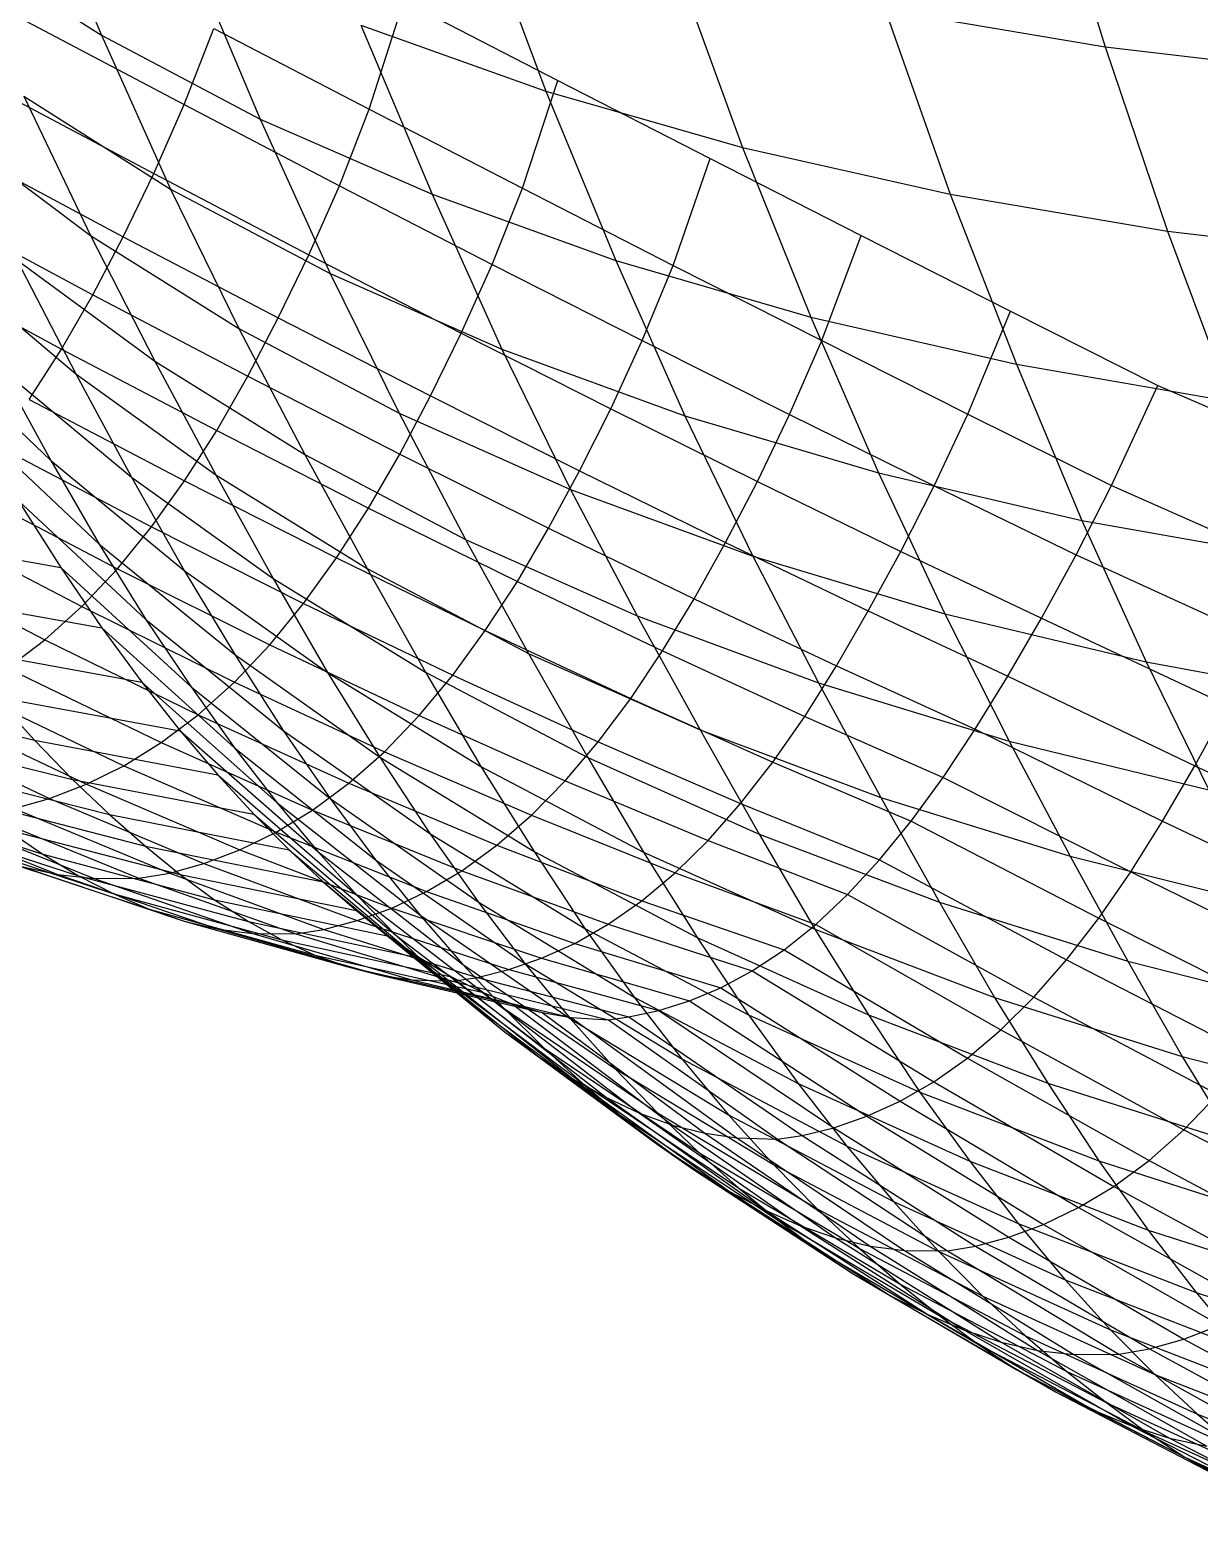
# Model space of a CAD drawing. Extents: x -429 to 429, y -1 to 209.
# Drawn here: x -364.12 to -356.14, y 44.91 to 55.18 of the extents above; entities that cross this region are included whole.
import ezdxf

# ---------------------------------------------------------------- set-up
doc = ezdxf.new("R2010")
doc.units = 0

msp = doc.modelspace()

# ---------------------------------------------------------------- linework, layer by layer
at = {"layer": 'default', "color": 5, "linetype": 'CONTINUOUS'}
for p, q in [((-357.206, 56.411, 120.965), (-356.785, 55.069, 121.516)), ((-364.114, 56.294, 129.325), (-363.634, 55.148, 129.863)), ((-361.072, 56.024, 124.726), (-360.602, 54.767, 125.293)), ((-364.624, 55.778, 131.333), (-363.634, 55.148, 129.863)), ((-363.036, 55.726, 127.904), (-362.55, 54.576, 128.457)), ((-359.718, 55.64, 123.553), (-359.26, 54.382, 124.118)), ((-361.807, 54.642, 152.234), (-361.57, 55.381, 152.392)), ((-361.57, 55.381, 152.392), (-360.519, 54.839, 151.189)), ((-358.287, 55.321, 122.48), (-356.785, 55.069, 121.516)), ((-358.287, 55.321, 122.48), (-357.843, 54.062, 123.038)), ((-364.146, 55.243, 154.478), (-363.069, 54.674, 153.293)), ((-363.069, 54.674, 153.293), (-362.867, 55.194, 153.433)), ((-362.867, 55.194, 153.433), (-361.807, 54.642, 152.234)), ((-361.863, 55.216, 126.558), (-360.602, 54.767, 125.293)), ((-361.863, 55.216, 126.558), (-361.378, 54.062, 127.121)), ((-363.634, 55.148, 129.863), (-362.55, 54.576, 128.457)), ((-363.634, 55.148, 129.863), (-363.162, 54.097, 130.388)), ((-356.785, 55.069, 121.516), (-355.222, 54.884, 120.666)), ((-356.785, 55.069, 121.516), (-356.36, 53.81, 122.06)), ((-364.355, 54.776, 154.331), (-363.277, 54.203, 153.143)), ((-360.762, 54.103, 151.022), (-360.519, 54.839, 151.189)), ((-360.602, 54.767, 125.293), (-359.26, 54.382, 124.118)), ((-360.602, 54.767, 125.293), (-360.124, 53.611, 125.861)), ((-360.519, 54.839, 151.189), (-359.48, 54.306, 149.976)), ((-364.163, 54.731, 131.84), (-363.162, 54.097, 130.388)), ((-364.163, 54.731, 131.84), (-363.708, 53.781, 132.334)), ((-363.277, 54.203, 153.143), (-363.069, 54.674, 153.293)), ((-363.069, 54.674, 153.293), (-362.01, 54.121, 152.09)), ((-362.55, 54.576, 128.457), (-361.378, 54.062, 127.121)), ((-362.55, 54.576, 128.457), (-362.074, 53.521, 128.995)), ((-362.01, 54.121, 152.09), (-361.807, 54.642, 152.234)), ((-361.807, 54.642, 152.234), (-360.762, 54.103, 151.022)), ((-364.634, 54.472, 133.819), (-363.708, 53.781, 132.334)), ((-359.26, 54.382, 124.118), (-357.843, 54.062, 123.038)), ((-359.26, 54.382, 124.118), (-358.793, 53.224, 124.685)), ((-364.564, 54.349, 154.181), (-363.485, 53.773, 152.992)), ((-359.733, 53.577, 149.795), (-359.48, 54.306, 149.976)), ((-359.48, 54.306, 149.976), (-358.451, 53.781, 148.753)), ((-363.485, 53.773, 152.992), (-363.277, 54.203, 153.143)), ((-363.277, 54.203, 153.143), (-362.219, 53.649, 151.938)), ((-363.162, 54.097, 130.388), (-362.074, 53.521, 128.995)), ((-363.162, 54.097, 130.388), (-362.697, 53.146, 130.899)), ((-362.219, 53.649, 151.938), (-362.01, 54.121, 152.09)), ((-362.01, 54.121, 152.09), (-360.968, 53.584, 150.872)), ((-361.378, 54.062, 127.121), (-360.124, 53.611, 125.861)), ((-361.378, 54.062, 127.121), (-360.902, 53.005, 127.668)), ((-360.968, 53.584, 150.872), (-360.762, 54.103, 151.022)), ((-360.762, 54.103, 151.022), (-359.733, 53.577, 149.795)), ((-357.843, 54.062, 123.038), (-356.36, 53.81, 122.06)), ((-357.843, 54.062, 123.038), (-357.392, 52.902, 123.597)), ((-364.773, 53.956, 154.028), (-363.693, 53.377, 152.837)), ((-363.708, 53.781, 132.334), (-362.697, 53.146, 130.899)), ((-363.708, 53.781, 132.334), (-363.269, 52.923, 132.807)), ((-363.693, 53.377, 152.837), (-363.485, 53.773, 152.992)), ((-363.485, 53.773, 152.992), (-362.427, 53.219, 151.783)), ((-358.72, 53.064, 148.555), (-358.451, 53.781, 148.753)), ((-358.451, 53.781, 148.753), (-357.433, 53.264, 147.521)), ((-356.36, 53.81, 122.06), (-354.818, 53.627, 121.187)), ((-356.36, 53.81, 122.06), (-355.927, 52.649, 122.603)), ((-362.427, 53.219, 151.783), (-362.219, 53.649, 151.938)), ((-362.219, 53.649, 151.938), (-361.179, 53.114, 150.715)), ((-364.986, 53.588, 153.87), (-363.906, 53.005, 152.677)), ((-364.687, 53.581, 136.192), (-363.808, 52.838, 134.704)), ((-364.211, 53.614, 134.273), (-363.269, 52.923, 132.807)), ((-364.211, 53.614, 134.273), (-363.808, 52.838, 134.704)), ((-361.179, 53.114, 150.715), (-360.968, 53.584, 150.872)), ((-360.968, 53.584, 150.872), (-359.945, 53.064, 149.638)), ((-360.124, 53.611, 125.861), (-358.793, 53.224, 124.685)), ((-360.124, 53.611, 125.861), (-359.654, 52.551, 126.414)), ((-359.945, 53.064, 149.638), (-359.733, 53.577, 149.795)), ((-359.733, 53.577, 149.795), (-358.72, 53.064, 148.555)), ((-362.074, 53.521, 128.995), (-360.902, 53.005, 127.668)), ((-362.074, 53.521, 128.995), (-361.603, 52.568, 129.52)), ((-363.906, 53.005, 152.677), (-363.693, 53.377, 152.837)), ((-363.693, 53.377, 152.837), (-362.635, 52.822, 151.626)), ((-358.793, 53.224, 124.685), (-357.392, 52.902, 123.597)), ((-358.793, 53.224, 124.685), (-358.333, 52.161, 125.236)), ((-357.723, 52.563, 147.301), (-357.433, 53.264, 147.521)), ((-357.433, 53.264, 147.521), (-356.426, 52.757, 146.279)), ((-362.697, 53.146, 130.899), (-361.603, 52.568, 129.52)), ((-362.697, 53.146, 130.899), (-362.247, 52.287, 131.389)), ((-362.635, 52.822, 151.626), (-362.427, 53.219, 151.783)), ((-362.427, 53.219, 151.783), (-361.389, 52.686, 150.556)), ((-364.817, 53.045, 138.436), (-363.979, 52.245, 136.949)), ((-361.389, 52.686, 150.556), (-361.179, 53.114, 150.715)), ((-361.179, 53.114, 150.715), (-360.159, 52.599, 149.475)), ((-360.159, 52.599, 149.475), (-359.945, 53.064, 149.638)), ((-359.945, 53.064, 149.638), (-358.939, 52.56, 148.389)), ((-358.939, 52.56, 148.389), (-358.72, 53.064, 148.555)), ((-358.72, 53.064, 148.555), (-357.723, 52.563, 147.301)), ((-364.126, 52.663, 152.508), (-363.906, 53.005, 152.677)), ((-363.906, 53.005, 152.677), (-362.847, 52.45, 151.464)), ((-363.269, 52.923, 132.807), (-362.247, 52.287, 131.389)), ((-363.269, 52.923, 132.807), (-362.852, 52.147, 133.255)), ((-360.902, 53.005, 127.668), (-359.654, 52.551, 126.414)), ((-360.902, 53.005, 127.668), (-360.433, 52.049, 128.203)), ((-364.324, 52.879, 136.581), (-363.429, 52.133, 135.11)), ((-364.324, 52.879, 136.581), (-363.979, 52.245, 136.949)), ((-363.808, 52.838, 134.704), (-362.852, 52.147, 133.255)), ((-363.808, 52.838, 134.704), (-363.429, 52.133, 135.11)), ((-362.847, 52.45, 151.464), (-362.635, 52.822, 151.626)), ((-362.635, 52.822, 151.626), (-361.598, 52.29, 150.396)), ((-357.392, 52.902, 123.597), (-355.927, 52.649, 122.603)), ((-357.392, 52.902, 123.597), (-356.946, 51.837, 124.142)), ((-356.742, 52.076, 146.035), (-356.426, 52.757, 146.279)), ((-356.742, 52.076, 146.035), (-356.426, 52.757, 146.279)), ((-356.426, 52.757, 146.279), (-355.2, 52.226, 145.172)), ((-364.126, 52.663, 152.508), (-363.067, 52.107, 151.293)), ((-361.598, 52.29, 150.396), (-361.389, 52.686, 150.556)), ((-361.389, 52.686, 150.556), (-360.372, 52.175, 149.311)), ((-361.603, 52.568, 129.52), (-360.433, 52.049, 128.203)), ((-361.603, 52.568, 129.52), (-361.149, 51.707, 130.022)), ((-360.372, 52.175, 149.311), (-360.159, 52.599, 149.475)), ((-360.159, 52.599, 149.475), (-359.159, 52.103, 148.218)), ((-359.654, 52.551, 126.414), (-358.333, 52.161, 125.236)), ((-359.654, 52.551, 126.414), (-359.189, 51.592, 126.952)), ((-359.159, 52.103, 148.218), (-358.939, 52.56, 148.389)), ((-358.939, 52.56, 148.389), (-357.952, 52.072, 147.124)), ((-357.952, 52.072, 147.124), (-357.723, 52.563, 147.301)), ((-357.723, 52.563, 147.301), (-356.742, 52.076, 146.035)), ((-364.503, 52.48, 138.77), (-363.648, 51.675, 137.3)), ((-363.067, 52.107, 151.293), (-362.847, 52.45, 151.464)), ((-362.847, 52.45, 151.464), (-361.811, 51.921, 150.23)), ((-364.351, 52.349, 152.332), (-363.292, 51.794, 151.115)), ((-363.979, 52.245, 136.949), (-363.07, 51.495, 135.493)), ((-363.979, 52.245, 136.949), (-363.648, 51.675, 137.3)), ((-362.247, 52.287, 131.389), (-361.149, 51.707, 130.022)), ((-362.247, 52.287, 131.389), (-361.821, 51.51, 131.851)), ((-361.811, 51.921, 150.23), (-361.598, 52.29, 150.396)), ((-361.598, 52.29, 150.396), (-360.583, 51.784, 149.146)), ((-363.429, 52.133, 135.11), (-362.461, 51.44, 133.676)), ((-363.429, 52.133, 135.11), (-363.07, 51.495, 135.493)), ((-363.292, 51.794, 151.115), (-363.067, 52.107, 151.293)), ((-363.067, 52.107, 151.293), (-362.03, 51.581, 150.057)), ((-362.852, 52.147, 133.255), (-361.821, 51.51, 131.851)), ((-362.852, 52.147, 133.255), (-362.461, 51.44, 133.676)), ((-360.583, 51.784, 149.146), (-360.372, 52.175, 149.311)), ((-360.372, 52.175, 149.311), (-359.376, 51.686, 148.048)), ((-359.376, 51.686, 148.048), (-359.159, 52.103, 148.218)), ((-359.159, 52.103, 148.218), (-358.179, 51.626, 146.945)), ((-358.333, 52.161, 125.236), (-356.946, 51.837, 124.142)), ((-358.333, 52.161, 125.236), (-357.879, 51.199, 125.774)), ((-364.585, 52.062, 152.147), (-363.525, 51.507, 150.928)), ((-360.433, 52.049, 128.203), (-359.189, 51.592, 126.952)), ((-360.433, 52.049, 128.203), (-359.979, 51.187, 128.714)), ((-358.179, 51.626, 146.945), (-357.952, 52.072, 147.124)), ((-357.952, 52.072, 147.124), (-356.983, 51.601, 145.845)), ((-356.983, 51.601, 145.845), (-356.742, 52.076, 146.035)), ((-356.983, 51.601, 145.845), (-356.742, 52.076, 146.035)), ((-356.742, 52.076, 146.035), (-355.492, 51.519, 144.952)), ((-364.202, 51.973, 139.089), (-363.33, 51.162, 137.634)), ((-364.202, 51.973, 139.089), (-363.911, 51.516, 139.393)), ((-364.202, 51.973, 139.089), (-363.911, 51.516, 139.393)), ((-362.03, 51.581, 150.057), (-361.811, 51.921, 150.23)), ((-361.811, 51.921, 150.23), (-360.796, 51.42, 148.978)), ((-364.829, 51.804, 151.951), (-363.768, 51.249, 150.73)), ((-363.525, 51.507, 150.928), (-363.292, 51.794, 151.115)), ((-363.292, 51.794, 151.115), (-362.254, 51.271, 149.878)), ((-360.796, 51.42, 148.978), (-360.583, 51.784, 149.146)), ((-360.583, 51.784, 149.146), (-359.59, 51.301, 147.878)), ((-356.946, 51.837, 124.142), (-355.499, 51.581, 123.134)), ((-356.946, 51.837, 124.142), (-356.506, 50.871, 124.672)), ((-365.217, 51.746, 140.405), (-363.911, 51.516, 139.393)), ((-361.149, 51.707, 130.022), (-359.979, 51.187, 128.714)), ((-361.149, 51.707, 130.022), (-360.719, 50.93, 130.497)), ((-359.59, 51.301, 147.878), (-359.376, 51.686, 148.048)), ((-359.376, 51.686, 148.048), (-358.402, 51.219, 146.768)), ((-363.648, 51.675, 137.3), (-362.724, 50.921, 135.86)), ((-363.648, 51.675, 137.3), (-363.33, 51.162, 137.634)), ((-362.254, 51.271, 149.878), (-362.03, 51.581, 150.057)), ((-362.03, 51.581, 150.057), (-361.015, 51.086, 148.802)), ((-359.189, 51.592, 126.952), (-357.879, 51.199, 125.774)), ((-359.189, 51.592, 126.952), (-358.741, 50.728, 127.468)), ((-358.402, 51.219, 146.768), (-358.179, 51.626, 146.945)), ((-358.179, 51.626, 146.945), (-357.22, 51.169, 145.656)), ((-357.22, 51.169, 145.656), (-356.983, 51.601, 145.845)), ((-357.22, 51.169, 145.656), (-356.983, 51.601, 145.845)), ((-356.983, 51.601, 145.845), (-355.722, 51.023, 144.775)), ((-365.081, 51.576, 151.745), (-364.019, 51.022, 150.523)), ((-363.911, 51.516, 139.393), (-363.022, 50.701, 137.955)), ((-363.911, 51.516, 139.393), (-363.631, 51.104, 139.685)), ((-363.911, 51.516, 139.393), (-363.631, 51.104, 139.685)), ((-363.768, 51.249, 150.73), (-363.525, 51.507, 150.928)), ((-363.525, 51.507, 150.928), (-362.485, 50.988, 149.689)), ((-363.07, 51.495, 135.493), (-362.091, 50.799, 134.073)), ((-363.07, 51.495, 135.493), (-362.724, 50.921, 135.86)), ((-361.821, 51.51, 131.851), (-360.719, 50.93, 130.497)), ((-361.821, 51.51, 131.851), (-361.422, 50.802, 132.285)), ((-362.461, 51.44, 133.676), (-361.422, 50.802, 132.285)), ((-362.461, 51.44, 133.676), (-362.091, 50.799, 134.073)), ((-361.015, 51.086, 148.802), (-360.796, 51.42, 148.978)), ((-360.796, 51.42, 148.978), (-359.805, 50.946, 147.706)), ((-364.923, 51.335, 140.71), (-363.631, 51.104, 139.685)), ((-362.485, 50.988, 149.689), (-362.254, 51.271, 149.878)), ((-362.254, 51.271, 149.878), (-361.237, 50.782, 148.621)), ((-359.805, 50.946, 147.706), (-359.59, 51.301, 147.878)), ((-359.59, 51.301, 147.878), (-358.62, 50.844, 146.592)), ((-364.019, 51.022, 150.523), (-363.768, 51.249, 150.73)), ((-363.768, 51.249, 150.73), (-362.726, 50.734, 149.491)), ((-359.979, 51.187, 128.714), (-358.741, 50.728, 127.468)), ((-359.979, 51.187, 128.714), (-359.55, 50.408, 129.196)), ((-358.62, 50.844, 146.592), (-358.402, 51.219, 146.768)), ((-358.402, 51.219, 146.768), (-357.45, 50.774, 145.471)), ((-357.879, 51.199, 125.774), (-356.506, 50.871, 124.672)), ((-357.879, 51.199, 125.774), (-357.44, 50.331, 126.288)), ((-357.45, 50.774, 145.471), (-357.22, 51.169, 145.656)), ((-357.45, 50.774, 145.471), (-357.22, 51.169, 145.656)), ((-357.22, 51.169, 145.656), (-355.95, 50.573, 144.595)), ((-363.631, 51.104, 139.685), (-362.725, 50.286, 138.263)), ((-363.631, 51.104, 139.685), (-363.359, 50.734, 139.966)), ((-363.631, 51.104, 139.685), (-363.359, 50.734, 139.966)), ((-363.33, 51.162, 137.634), (-362.393, 50.404, 136.208)), ((-363.33, 51.162, 137.634), (-363.022, 50.701, 137.955)), ((-361.237, 50.782, 148.621), (-361.015, 51.086, 148.802)), ((-361.015, 51.086, 148.802), (-360.023, 50.621, 147.529)), ((-364.637, 50.966, 141.003), (-363.359, 50.734, 139.966)), ((-364.275, 50.828, 150.308), (-364.019, 51.022, 150.523)), ((-364.019, 51.022, 150.523), (-362.974, 50.511, 149.284)), ((-362.726, 50.734, 149.491), (-362.485, 50.988, 149.689)), ((-362.485, 50.988, 149.689), (-361.466, 50.506, 148.433)), ((-362.724, 50.921, 135.86), (-361.735, 50.222, 134.453)), ((-362.724, 50.921, 135.86), (-362.393, 50.404, 136.208)), ((-360.719, 50.93, 130.497), (-359.55, 50.408, 129.196)), ((-360.719, 50.93, 130.497), (-360.316, 50.22, 130.94)), ((-360.023, 50.621, 147.529), (-359.805, 50.946, 147.706)), ((-359.805, 50.946, 147.706), (-358.836, 50.5, 146.417)), ((-356.506, 50.871, 124.672), (-355.076, 50.61, 123.652)), ((-356.506, 50.871, 124.672), (-356.08, 49.999, 125.18)), ((-364.275, 50.828, 150.308), (-363.226, 50.321, 149.07)), ((-362.091, 50.799, 134.073), (-361.045, 50.158, 132.694)), ((-362.091, 50.799, 134.073), (-361.735, 50.222, 134.453)), ((-361.466, 50.506, 148.433), (-361.237, 50.782, 148.621)), ((-361.422, 50.802, 132.285), (-360.316, 50.22, 130.94)), ((-361.422, 50.802, 132.285), (-361.045, 50.158, 132.694)), ((-361.237, 50.782, 148.621), (-360.244, 50.327, 147.347)), ((-358.836, 50.5, 146.417), (-358.62, 50.844, 146.592)), ((-358.62, 50.844, 146.592), (-357.673, 50.412, 145.29)), ((-357.673, 50.412, 145.29), (-357.45, 50.774, 145.471)), ((-357.673, 50.412, 145.29), (-357.45, 50.774, 145.471)), ((-357.45, 50.774, 145.471), (-356.175, 50.163, 144.415)), ((-364.534, 50.667, 150.089), (-363.481, 50.163, 148.852)), ((-363.359, 50.734, 139.966), (-362.437, 49.913, 138.56)), ((-363.359, 50.734, 139.966), (-363.096, 50.402, 140.236)), ((-363.359, 50.734, 139.966), (-363.096, 50.402, 140.236)), ((-363.022, 50.701, 137.955), (-362.073, 49.94, 136.544)), ((-363.022, 50.701, 137.955), (-362.725, 50.286, 138.263)), ((-362.974, 50.511, 149.284), (-362.726, 50.734, 149.491)), ((-362.726, 50.734, 149.491), (-361.703, 50.259, 148.235)), ((-358.741, 50.728, 127.468), (-357.44, 50.331, 126.288)), ((-358.741, 50.728, 127.468), (-358.316, 49.946, 127.954)), ((-365.315, 50.637, 142.659), (-364.091, 50.338, 141.557)), ((-364.36, 50.635, 141.285), (-363.096, 50.402, 140.236)), ((-364.36, 50.635, 141.285), (-364.091, 50.338, 141.557)), ((-360.244, 50.327, 147.347), (-360.023, 50.621, 147.529)), ((-360.023, 50.621, 147.529), (-359.054, 50.188, 146.237)), ((-356.175, 50.163, 144.415), (-355.95, 50.573, 144.595)), ((-364.792, 50.538, 149.868), (-363.735, 50.037, 148.632)), ((-363.226, 50.321, 149.07), (-362.974, 50.511, 149.284)), ((-362.974, 50.511, 149.284), (-361.946, 50.044, 148.03)), ((-361.703, 50.259, 148.235), (-361.466, 50.506, 148.433)), ((-361.466, 50.506, 148.433), (-360.469, 50.061, 147.159)), ((-359.054, 50.188, 146.237), (-358.836, 50.5, 146.417)), ((-358.836, 50.5, 146.417), (-357.892, 50.082, 145.11)), ((-365.048, 50.438, 149.647), (-363.987, 49.94, 148.412)), ((-365.045, 50.371, 142.929), (-363.831, 50.07, 141.819)), ((-363.096, 50.402, 140.236), (-362.158, 49.578, 138.845)), ((-363.096, 50.402, 140.236), (-362.84, 50.102, 140.496)), ((-363.096, 50.402, 140.236), (-362.84, 50.102, 140.496)), ((-362.393, 50.404, 136.208), (-361.394, 49.7, 134.814)), ((-362.393, 50.404, 136.208), (-362.073, 49.94, 136.544)), ((-359.55, 50.408, 129.196), (-358.316, 49.946, 127.954)), ((-359.55, 50.408, 129.196), (-359.147, 49.696, 129.647)), ((-357.892, 50.082, 145.11), (-357.673, 50.412, 145.29)), ((-357.892, 50.082, 145.11), (-357.673, 50.412, 145.29)), ((-357.673, 50.412, 145.29), (-356.394, 49.785, 144.239)), ((-364.091, 50.338, 141.557), (-362.84, 50.102, 140.496)), ((-364.091, 50.338, 141.557), (-363.831, 50.07, 141.819)), ((-363.481, 50.163, 148.852), (-363.226, 50.321, 149.07)), ((-363.226, 50.321, 149.07), (-362.193, 49.86, 147.818)), ((-362.725, 50.286, 138.263), (-361.763, 49.522, 136.866)), ((-362.725, 50.286, 138.263), (-362.437, 49.913, 138.56)), ((-361.946, 50.044, 148.03), (-361.703, 50.259, 148.235)), ((-361.703, 50.259, 148.235), (-360.7, 49.825, 146.963)), ((-360.469, 50.061, 147.159), (-360.244, 50.327, 147.347)), ((-360.244, 50.327, 147.347), (-359.273, 49.906, 146.055)), ((-357.44, 50.331, 126.288), (-356.08, 49.999, 125.18)), ((-357.44, 50.331, 126.288), (-357.024, 49.546, 126.774)), ((-363.735, 50.037, 148.632), (-363.481, 50.163, 148.852)), ((-363.481, 50.163, 148.852), (-362.441, 49.709, 147.603)), ((-361.735, 50.222, 134.453), (-360.682, 49.578, 133.085)), ((-361.735, 50.222, 134.453), (-361.394, 49.7, 134.814)), ((-361.045, 50.158, 132.694), (-359.936, 49.573, 131.358)), ((-361.045, 50.158, 132.694), (-360.682, 49.578, 133.085)), ((-360.316, 50.22, 130.94), (-359.147, 49.696, 129.647)), ((-360.316, 50.22, 130.94), (-359.936, 49.573, 131.358)), ((-359.273, 49.906, 146.055), (-359.054, 50.188, 146.237)), ((-359.054, 50.188, 146.237), (-358.11, 49.785, 144.929)), ((-356.394, 49.785, 144.239), (-356.175, 50.163, 144.415)), ((-356.175, 50.163, 144.415), (-354.916, 49.572, 143.337)), ((-364.782, 50.134, 143.189), (-363.579, 49.831, 142.071)), ((-363.987, 49.94, 148.412), (-363.735, 50.037, 148.632)), ((-363.831, 50.07, 141.819), (-362.593, 49.833, 140.746)), ((-363.831, 50.07, 141.819), (-363.579, 49.831, 142.071)), ((-363.735, 50.037, 148.632), (-362.689, 49.589, 147.387)), ((-362.84, 50.102, 140.496), (-361.888, 49.277, 139.12)), ((-362.84, 50.102, 140.496), (-362.593, 49.833, 140.746)), ((-362.84, 50.102, 140.496), (-362.593, 49.833, 140.746)), ((-362.193, 49.86, 147.818), (-361.946, 50.044, 148.03)), ((-361.946, 50.044, 148.03), (-360.937, 49.62, 146.761)), ((-360.7, 49.825, 146.963), (-360.469, 50.061, 147.159)), ((-360.469, 50.061, 147.159), (-359.494, 49.654, 145.868)), ((-358.11, 49.785, 144.929), (-357.892, 50.082, 145.11)), ((-358.11, 49.785, 144.929), (-357.892, 50.082, 145.11)), ((-357.892, 50.082, 145.11), (-356.611, 49.438, 144.061)), ((-364.228, 49.871, 148.2), (-363.987, 49.94, 148.412)), ((-363.987, 49.94, 148.412), (-362.934, 49.495, 147.171)), ((-362.073, 49.94, 136.544), (-361.064, 49.234, 135.162)), ((-362.073, 49.94, 136.544), (-361.763, 49.522, 136.866)), ((-358.316, 49.946, 127.954), (-357.024, 49.546, 126.774)), ((-358.316, 49.946, 127.954), (-357.917, 49.232, 128.408)), ((-365.186, 49.93, 145.091), (-364.033, 49.559, 143.923)), ((-365.023, 49.856, 147.486), (-363.932, 49.422, 146.27)), ((-364.527, 49.922, 143.441), (-363.334, 49.615, 142.315)), ((-364.451, 49.832, 148.004), (-363.378, 49.395, 146.776)), ((-364.228, 49.871, 148.2), (-363.168, 49.43, 146.962)), ((-362.593, 49.833, 140.746), (-361.626, 49.007, 139.385)), ((-362.593, 49.833, 140.746), (-362.353, 49.59, 140.988)), ((-362.593, 49.833, 140.746), (-362.353, 49.59, 140.988)), ((-362.441, 49.709, 147.603), (-362.193, 49.86, 147.818)), ((-362.437, 49.913, 138.56), (-361.462, 49.146, 137.177)), ((-362.437, 49.913, 138.56), (-362.158, 49.578, 138.845)), ((-362.193, 49.86, 147.818), (-361.176, 49.447, 146.554)), ((-359.494, 49.654, 145.868), (-359.273, 49.906, 146.055)), ((-359.273, 49.906, 146.055), (-358.326, 49.52, 144.747)), ((-364.932, 49.784, 145.333), (-363.79, 49.412, 144.159)), ((-364.766, 49.828, 147.72), (-363.684, 49.394, 146.498)), ((-364.279, 49.729, 143.684), (-363.096, 49.421, 142.55)), ((-364.279, 49.729, 143.684), (-364.033, 49.559, 143.923)), ((-363.579, 49.831, 142.071), (-362.353, 49.59, 140.988)), ((-363.579, 49.831, 142.071), (-363.334, 49.615, 142.315)), ((-360.937, 49.62, 146.761), (-360.7, 49.825, 146.963)), ((-360.7, 49.825, 146.963), (-359.719, 49.432, 145.676)), ((-358.326, 49.52, 144.747), (-358.11, 49.785, 144.929)), ((-358.326, 49.52, 144.747), (-358.11, 49.785, 144.929)), ((-358.11, 49.785, 144.929), (-356.83, 49.123, 143.879)), ((-356.611, 49.438, 144.061), (-356.394, 49.785, 144.239)), ((-356.394, 49.785, 144.239), (-355.132, 49.181, 143.163)), ((-364.679, 49.661, 145.573), (-363.548, 49.288, 144.391)), ((-362.689, 49.589, 147.387), (-362.441, 49.709, 147.603)), ((-362.441, 49.709, 147.603), (-361.415, 49.305, 146.345)), ((-361.394, 49.7, 134.814), (-360.336, 49.053, 133.456)), ((-361.394, 49.7, 134.814), (-361.064, 49.234, 135.162)), ((-359.719, 49.432, 145.676), (-359.494, 49.654, 145.868)), ((-359.494, 49.654, 145.868), (-358.543, 49.285, 144.562)), ((-359.147, 49.696, 129.647), (-357.917, 49.232, 128.408)), ((-359.147, 49.696, 129.647), (-358.767, 49.048, 130.07)), ((-364.429, 49.557, 145.809), (-363.308, 49.184, 144.619)), ((-364.033, 49.559, 143.923), (-362.862, 49.249, 142.781)), ((-364.033, 49.559, 143.923), (-363.79, 49.412, 144.159)), ((-363.334, 49.615, 142.315), (-362.12, 49.371, 141.221)), ((-363.334, 49.615, 142.315), (-363.096, 49.421, 142.55)), ((-362.934, 49.495, 147.171), (-362.689, 49.589, 147.387)), ((-362.689, 49.589, 147.387), (-361.653, 49.192, 146.134)), ((-362.353, 49.59, 140.988), (-361.372, 48.764, 139.64)), ((-362.353, 49.59, 140.988), (-362.12, 49.371, 141.221)), ((-362.353, 49.59, 140.988), (-362.12, 49.371, 141.221)), ((-362.158, 49.578, 138.845), (-361.17, 48.809, 137.476)), ((-362.158, 49.578, 138.845), (-361.888, 49.277, 139.12)), ((-361.176, 49.447, 146.554), (-360.937, 49.62, 146.761)), ((-360.937, 49.62, 146.761), (-359.947, 49.241, 145.48)), ((-360.682, 49.578, 133.085), (-359.57, 48.991, 131.758)), ((-360.682, 49.578, 133.085), (-360.336, 49.053, 133.456)), ((-359.936, 49.573, 131.358), (-358.767, 49.048, 130.07)), ((-359.936, 49.573, 131.358), (-359.57, 48.991, 131.758)), ((-357.024, 49.546, 126.774), (-355.676, 49.209, 125.66)), ((-357.024, 49.546, 126.774), (-356.632, 48.83, 127.227)), ((-364.178, 49.476, 146.042), (-363.07, 49.103, 144.843)), ((-364.178, 49.476, 146.042), (-363.932, 49.422, 146.27)), ((-363.932, 49.422, 146.27), (-362.835, 49.048, 145.063)), ((-363.932, 49.422, 146.27), (-363.684, 49.394, 146.498)), ((-363.378, 49.395, 146.776), (-363.168, 49.43, 146.962)), ((-363.168, 49.43, 146.962), (-362.934, 49.495, 147.171)), ((-363.168, 49.43, 146.962), (-362.116, 49.046, 145.721)), ((-363.096, 49.421, 142.55), (-361.894, 49.175, 141.446)), ((-363.096, 49.421, 142.55), (-362.862, 49.249, 142.781)), ((-362.934, 49.495, 147.171), (-361.889, 49.106, 145.924)), ((-361.763, 49.522, 136.866), (-360.744, 48.813, 135.497)), ((-361.763, 49.522, 136.866), (-361.462, 49.146, 137.177)), ((-361.415, 49.305, 146.345), (-361.176, 49.447, 146.554)), ((-361.176, 49.447, 146.554), (-360.176, 49.081, 145.279)), ((-359.947, 49.241, 145.48), (-359.719, 49.432, 145.676)), ((-359.719, 49.432, 145.676), (-358.76, 49.08, 144.375)), ((-358.543, 49.285, 144.562), (-358.326, 49.52, 144.747)), ((-358.543, 49.285, 144.562), (-358.326, 49.52, 144.747)), ((-358.326, 49.52, 144.747), (-357.05, 48.839, 143.694)), ((-356.83, 49.123, 143.879), (-356.611, 49.438, 144.061)), ((-356.611, 49.438, 144.061), (-355.348, 48.819, 142.986)), ((-363.79, 49.412, 144.159), (-362.631, 49.1, 143.006)), ((-363.79, 49.412, 144.159), (-363.548, 49.288, 144.391)), ((-363.684, 49.394, 146.498), (-363.378, 49.395, 146.776)), ((-363.684, 49.394, 146.498), (-362.6, 49.018, 145.28)), ((-363.378, 49.395, 146.776), (-362.307, 49.015, 145.549)), ((-362.12, 49.371, 141.221), (-361.125, 48.547, 139.887)), ((-362.12, 49.371, 141.221), (-361.894, 49.175, 141.446)), ((-362.12, 49.371, 141.221), (-361.894, 49.175, 141.446)), ((-363.548, 49.288, 144.391), (-362.403, 48.975, 143.227)), ((-363.548, 49.288, 144.391), (-363.308, 49.184, 144.619)), ((-362.862, 49.249, 142.781), (-361.673, 49.001, 141.665)), ((-362.862, 49.249, 142.781), (-362.631, 49.1, 143.006)), ((-361.888, 49.277, 139.12), (-360.887, 48.507, 137.764)), ((-361.888, 49.277, 139.12), (-361.626, 49.007, 139.385)), ((-361.653, 49.192, 146.134), (-361.415, 49.305, 146.345)), ((-361.415, 49.305, 146.345), (-360.404, 48.951, 145.077)), ((-361.064, 49.234, 135.162), (-359.999, 48.585, 133.814)), ((-361.064, 49.234, 135.162), (-360.744, 48.813, 135.497)), ((-360.176, 49.081, 145.279), (-359.947, 49.241, 145.48)), ((-359.947, 49.241, 145.48), (-358.977, 48.907, 144.185)), ((-358.76, 49.08, 144.375), (-358.543, 49.285, 144.562)), ((-358.76, 49.08, 144.375), (-358.543, 49.285, 144.562)), ((-358.543, 49.285, 144.562), (-357.272, 48.584, 143.505)), ((-357.917, 49.232, 128.408), (-356.632, 48.83, 127.227)), ((-357.917, 49.232, 128.408), (-357.54, 48.582, 128.834)), ((-363.308, 49.184, 144.619), (-362.177, 48.87, 143.444)), ((-363.308, 49.184, 144.619), (-363.07, 49.103, 144.843)), ((-361.894, 49.175, 141.446), (-360.886, 48.35, 140.126)), ((-361.894, 49.175, 141.446), (-361.673, 49.001, 141.665)), ((-361.894, 49.175, 141.446), (-361.673, 49.001, 141.665)), ((-361.889, 49.106, 145.924), (-361.653, 49.192, 146.134)), ((-361.653, 49.192, 146.134), (-360.631, 48.849, 144.875)), ((-361.462, 49.146, 137.177), (-360.434, 48.435, 135.82)), ((-361.462, 49.146, 137.177), (-361.17, 48.809, 137.476)), ((-357.05, 48.839, 143.694), (-356.83, 49.123, 143.879)), ((-356.83, 49.123, 143.879), (-355.568, 48.489, 142.803)), ((-363.07, 49.103, 144.843), (-361.953, 48.79, 143.657)), ((-363.07, 49.103, 144.843), (-362.835, 49.048, 145.063)), ((-362.835, 49.048, 145.063), (-361.733, 48.734, 143.864)), ((-362.835, 49.048, 145.063), (-362.6, 49.018, 145.28)), ((-362.631, 49.1, 143.006), (-361.457, 48.85, 141.877)), ((-362.631, 49.1, 143.006), (-362.403, 48.975, 143.227)), ((-362.6, 49.018, 145.28), (-361.515, 48.702, 144.069)), ((-362.6, 49.018, 145.28), (-362.307, 49.015, 145.549)), ((-362.307, 49.015, 145.549), (-362.116, 49.046, 145.721)), ((-362.307, 49.015, 145.549), (-361.239, 48.694, 144.325)), ((-362.116, 49.046, 145.721), (-361.889, 49.106, 145.924)), ((-362.116, 49.046, 145.721), (-361.071, 48.719, 144.477)), ((-361.889, 49.106, 145.924), (-360.855, 48.772, 144.674)), ((-360.404, 48.951, 145.077), (-360.176, 49.081, 145.279)), ((-360.336, 49.053, 133.456), (-359.22, 48.464, 132.137)), ((-360.336, 49.053, 133.456), (-359.999, 48.585, 133.814)), ((-360.176, 49.081, 145.279), (-359.194, 48.763, 143.994)), ((-358.977, 48.907, 144.185), (-358.76, 49.08, 144.375)), ((-358.977, 48.907, 144.185), (-358.76, 49.08, 144.375)), ((-358.767, 49.048, 130.07), (-357.54, 48.582, 128.834)), ((-358.767, 49.048, 130.07), (-358.4, 48.464, 130.476)), ((-358.76, 49.08, 144.375), (-357.498, 48.36, 143.31)), ((-362.403, 48.975, 143.227), (-361.245, 48.722, 142.085)), ((-362.403, 48.975, 143.227), (-362.177, 48.87, 143.444)), ((-361.673, 49.001, 141.665), (-360.65, 48.176, 140.359)), ((-361.673, 49.001, 141.665), (-361.457, 48.85, 141.877)), ((-361.673, 49.001, 141.665), (-361.457, 48.85, 141.877)), ((-361.626, 49.007, 139.385), (-360.614, 48.237, 138.042)), ((-361.626, 49.007, 139.385), (-361.372, 48.764, 139.64)), ((-360.631, 48.849, 144.875), (-360.404, 48.951, 145.077)), ((-360.404, 48.951, 145.077), (-359.409, 48.648, 143.802)), ((-359.57, 48.991, 131.758), (-358.4, 48.464, 130.476)), ((-359.57, 48.991, 131.758), (-359.22, 48.464, 132.137)), ((-359.194, 48.763, 143.994), (-358.977, 48.907, 144.185)), ((-359.194, 48.763, 143.994), (-358.977, 48.907, 144.185)), ((-358.977, 48.907, 144.185), (-357.726, 48.167, 143.11)), ((-362.177, 48.87, 143.444), (-361.036, 48.618, 142.287)), ((-362.177, 48.87, 143.444), (-361.953, 48.79, 143.657)), ((-361.457, 48.85, 141.877), (-360.418, 48.026, 140.588)), ((-361.457, 48.85, 141.877), (-361.245, 48.722, 142.085)), ((-361.457, 48.85, 141.877), (-361.245, 48.722, 142.085)), ((-361.17, 48.809, 137.476), (-360.132, 48.097, 136.131)), ((-361.17, 48.809, 137.476), (-360.887, 48.507, 137.764)), ((-360.855, 48.772, 144.674), (-360.631, 48.849, 144.875)), ((-360.744, 48.813, 135.497), (-359.673, 48.162, 134.159)), ((-360.744, 48.813, 135.497), (-360.434, 48.435, 135.82)), ((-360.631, 48.849, 144.875), (-359.622, 48.558, 143.61)), ((-357.272, 48.584, 143.505), (-357.05, 48.839, 143.694)), ((-357.05, 48.839, 143.694), (-355.79, 48.189, 142.616)), ((-356.632, 48.83, 127.227), (-355.294, 48.49, 126.109)), ((-356.632, 48.83, 127.227), (-356.261, 48.178, 127.653)), ((-361.953, 48.79, 143.657), (-360.83, 48.537, 142.485)), ((-361.953, 48.79, 143.657), (-361.733, 48.734, 143.864)), ((-361.733, 48.734, 143.864), (-360.628, 48.48, 142.677)), ((-361.733, 48.734, 143.864), (-361.515, 48.702, 144.069)), ((-361.515, 48.702, 144.069), (-360.43, 48.445, 142.865)), ((-361.515, 48.702, 144.069), (-361.239, 48.694, 144.325)), ((-361.372, 48.764, 139.64), (-360.349, 47.994, 138.309)), ((-361.372, 48.764, 139.64), (-361.125, 48.547, 139.887)), ((-361.245, 48.722, 142.085), (-360.189, 47.899, 140.813)), ((-361.245, 48.722, 142.085), (-361.036, 48.618, 142.287)), ((-361.245, 48.722, 142.085), (-361.036, 48.618, 142.287)), ((-361.239, 48.694, 144.325), (-361.071, 48.719, 144.477)), ((-361.071, 48.719, 144.477), (-360.855, 48.772, 144.674)), ((-361.071, 48.719, 144.477), (-360.035, 48.449, 143.233)), ((-360.855, 48.772, 144.674), (-359.831, 48.492, 143.42)), ((-359.409, 48.648, 143.802), (-359.194, 48.763, 143.994)), ((-359.409, 48.648, 143.802), (-359.194, 48.763, 143.994)), ((-359.194, 48.763, 143.994), (-357.956, 48.006, 142.906)), ((-361.239, 48.694, 144.325), (-360.174, 48.43, 143.104)), ((-361.036, 48.618, 142.287), (-359.962, 47.793, 141.034)), ((-361.036, 48.618, 142.287), (-360.83, 48.537, 142.485)), ((-361.036, 48.618, 142.287), (-360.83, 48.537, 142.485)), ((-359.622, 48.558, 143.61), (-359.409, 48.648, 143.802)), ((-359.622, 48.558, 143.61), (-359.409, 48.648, 143.802)), ((-359.409, 48.648, 143.802), (-358.185, 47.874, 142.7)), ((-361.125, 48.547, 139.887), (-360.092, 47.777, 138.567)), ((-361.125, 48.547, 139.887), (-360.886, 48.35, 140.126)), ((-360.887, 48.507, 137.764), (-359.841, 47.794, 136.43)), ((-360.887, 48.507, 137.764), (-360.614, 48.237, 138.042)), ((-360.83, 48.537, 142.485), (-359.738, 47.711, 141.251)), ((-360.83, 48.537, 142.485), (-360.628, 48.48, 142.677)), ((-360.83, 48.537, 142.485), (-360.628, 48.48, 142.677)), ((-359.999, 48.585, 133.814), (-358.88, 47.994, 132.503)), ((-359.999, 48.585, 133.814), (-359.673, 48.162, 134.159)), ((-359.831, 48.492, 143.42), (-359.622, 48.558, 143.61)), ((-359.831, 48.492, 143.42), (-359.622, 48.558, 143.61)), ((-359.622, 48.558, 143.61), (-358.413, 47.771, 142.494)), ((-357.54, 48.582, 128.834), (-356.261, 48.178, 127.653)), ((-357.54, 48.582, 128.834), (-357.177, 47.997, 129.242)), ((-357.498, 48.36, 143.31), (-357.272, 48.584, 143.505)), ((-357.272, 48.584, 143.505), (-356.017, 47.919, 142.421)), ((-360.628, 48.48, 142.677), (-359.517, 47.655, 141.462)), ((-360.628, 48.48, 142.677), (-360.43, 48.445, 142.865)), ((-360.628, 48.48, 142.677), (-360.43, 48.445, 142.865)), ((-360.434, 48.435, 135.82), (-359.356, 47.782, 134.492)), ((-360.434, 48.435, 135.82), (-360.132, 48.097, 136.131)), ((-360.43, 48.445, 142.865), (-359.298, 47.623, 141.671)), ((-360.43, 48.445, 142.865), (-360.174, 48.43, 143.104)), ((-360.43, 48.445, 142.865), (-360.174, 48.43, 143.104)), ((-360.174, 48.43, 143.104), (-360.035, 48.449, 143.233)), ((-360.174, 48.43, 143.104), (-360.035, 48.449, 143.233)), ((-360.174, 48.43, 143.104), (-359.022, 47.614, 141.932)), ((-360.035, 48.449, 143.233), (-359.831, 48.492, 143.42)), ((-360.035, 48.449, 143.233), (-359.831, 48.492, 143.42)), ((-360.035, 48.449, 143.233), (-358.854, 47.64, 142.088)), ((-359.831, 48.492, 143.42), (-358.637, 47.693, 142.288)), ((-359.22, 48.464, 132.137), (-358.051, 47.935, 130.86)), ((-359.22, 48.464, 132.137), (-358.88, 47.994, 132.503)), ((-358.4, 48.464, 130.476), (-357.177, 47.997, 129.242)), ((-358.4, 48.464, 130.476), (-358.051, 47.935, 130.86)), ((-360.886, 48.35, 140.126), (-359.842, 47.581, 138.818)), ((-360.886, 48.35, 140.126), (-360.65, 48.176, 140.359)), ((-357.726, 48.167, 143.11), (-357.498, 48.36, 143.31)), ((-357.498, 48.36, 143.31), (-356.249, 47.678, 142.219)), ((-360.614, 48.237, 138.042), (-359.559, 47.523, 136.718)), ((-360.614, 48.237, 138.042), (-360.349, 47.994, 138.309)), ((-360.65, 48.176, 140.359), (-359.594, 47.407, 139.064)), ((-360.65, 48.176, 140.359), (-360.418, 48.026, 140.588)), ((-360.132, 48.097, 136.131), (-359.048, 47.443, 134.812)), ((-360.132, 48.097, 136.131), (-359.841, 47.794, 136.43)), ((-359.673, 48.162, 134.159), (-358.551, 47.57, 132.855)), ((-359.673, 48.162, 134.159), (-359.356, 47.782, 134.492)), ((-357.956, 48.006, 142.906), (-357.726, 48.167, 143.11)), ((-357.726, 48.167, 143.11), (-356.487, 47.469, 142.01)), ((-356.261, 48.178, 127.653), (-354.931, 47.837, 126.531)), ((-356.261, 48.178, 127.653), (-355.903, 47.592, 128.061)), ((-360.418, 48.026, 140.588), (-359.349, 47.257, 139.307)), ((-360.418, 48.026, 140.588), (-360.189, 47.899, 140.813)), ((-360.349, 47.994, 138.309), (-359.286, 47.281, 136.996)), ((-360.349, 47.994, 138.309), (-360.092, 47.777, 138.567)), ((-358.88, 47.994, 132.503), (-357.71, 47.464, 131.231)), ((-358.88, 47.994, 132.503), (-358.551, 47.57, 132.855)), ((-358.185, 47.874, 142.7), (-357.956, 48.006, 142.906)), ((-357.956, 48.006, 142.906), (-356.727, 47.293, 141.795)), ((-357.177, 47.997, 129.242), (-355.903, 47.592, 128.061)), ((-357.177, 47.997, 129.242), (-356.83, 47.467, 129.629)), ((-360.189, 47.899, 140.813), (-359.105, 47.131, 139.547)), ((-360.189, 47.899, 140.813), (-359.962, 47.793, 141.034)), ((-358.051, 47.935, 130.86), (-356.83, 47.467, 129.629)), ((-358.051, 47.935, 130.86), (-357.71, 47.464, 131.231)), ((-356.249, 47.678, 142.219), (-356.017, 47.919, 142.421)), ((-360.092, 47.777, 138.567), (-359.021, 47.065, 137.264)), ((-360.092, 47.777, 138.567), (-359.842, 47.581, 138.818)), ((-359.962, 47.793, 141.034), (-358.864, 47.024, 139.783)), ((-359.962, 47.793, 141.034), (-359.738, 47.711, 141.251)), ((-359.841, 47.794, 136.43), (-358.751, 47.139, 135.121)), ((-359.841, 47.794, 136.43), (-359.559, 47.523, 136.718)), ((-359.356, 47.782, 134.492), (-358.23, 47.189, 133.195)), ((-359.356, 47.782, 134.492), (-359.048, 47.443, 134.812)), ((-358.413, 47.771, 142.494), (-358.185, 47.874, 142.7)), ((-358.185, 47.874, 142.7), (-356.967, 47.148, 141.578)), ((-359.738, 47.711, 141.251), (-358.625, 46.942, 140.017)), ((-359.738, 47.711, 141.251), (-359.517, 47.655, 141.462)), ((-358.854, 47.64, 142.088), (-358.637, 47.693, 142.288)), ((-358.637, 47.693, 142.288), (-358.413, 47.771, 142.494)), ((-358.637, 47.693, 142.288), (-357.443, 46.946, 141.141)), ((-358.413, 47.771, 142.494), (-357.206, 47.033, 141.359)), ((-356.487, 47.469, 142.01), (-356.249, 47.678, 142.219)), ((-356.249, 47.678, 142.219), (-355.015, 47.036, 141.104)), ((-359.842, 47.581, 138.818), (-358.763, 46.868, 137.524)), ((-359.842, 47.581, 138.818), (-359.594, 47.407, 139.064)), ((-359.517, 47.655, 141.462), (-358.39, 46.886, 140.244)), ((-359.517, 47.655, 141.462), (-359.298, 47.623, 141.671)), ((-359.298, 47.623, 141.671), (-358.154, 46.856, 140.471)), ((-359.298, 47.623, 141.671), (-359.022, 47.614, 141.932)), ((-359.022, 47.614, 141.932), (-358.854, 47.64, 142.088)), ((-359.022, 47.614, 141.932), (-357.861, 46.853, 140.75)), ((-358.854, 47.64, 142.088), (-357.67, 46.885, 140.93)), ((-359.559, 47.523, 136.718), (-358.463, 46.868, 135.417)), ((-359.559, 47.523, 136.718), (-359.286, 47.281, 136.996)), ((-358.551, 47.57, 132.855), (-357.38, 47.039, 131.589)), ((-358.551, 47.57, 132.855), (-358.23, 47.189, 133.195)), ((-356.727, 47.293, 141.795), (-356.487, 47.469, 142.01)), ((-356.487, 47.469, 142.01), (-355.259, 46.814, 140.887)), ((-359.594, 47.407, 139.064), (-358.506, 46.695, 137.782)), ((-359.594, 47.407, 139.064), (-359.349, 47.257, 139.307)), ((-359.048, 47.443, 134.812), (-357.92, 46.848, 133.523)), ((-359.048, 47.443, 134.812), (-358.751, 47.139, 135.121)), ((-357.71, 47.464, 131.231), (-356.492, 46.994, 130.003)), ((-357.71, 47.464, 131.231), (-357.38, 47.039, 131.589)), ((-356.83, 47.467, 129.629), (-355.561, 47.061, 128.447)), ((-356.83, 47.467, 129.629), (-356.492, 46.994, 130.003)), ((-359.286, 47.281, 136.996), (-358.185, 46.626, 135.704)), ((-359.286, 47.281, 136.996), (-359.021, 47.065, 137.264)), ((-356.967, 47.148, 141.578), (-356.727, 47.293, 141.795)), ((-356.727, 47.293, 141.795), (-355.507, 46.626, 140.664)), ((-359.349, 47.257, 139.307), (-358.251, 46.545, 138.037)), ((-359.349, 47.257, 139.307), (-359.105, 47.131, 139.547)), ((-358.23, 47.189, 133.195), (-357.06, 46.656, 131.934)), ((-358.23, 47.189, 133.195), (-357.92, 46.848, 133.523)), ((-359.105, 47.131, 139.547), (-357.997, 46.419, 138.289)), ((-359.105, 47.131, 139.547), (-358.864, 47.024, 139.783)), ((-359.021, 47.065, 137.264), (-357.914, 46.41, 135.98)), ((-359.021, 47.065, 137.264), (-358.763, 46.868, 137.524)), ((-358.751, 47.139, 135.121), (-357.62, 46.544, 133.838)), ((-358.751, 47.139, 135.121), (-358.463, 46.868, 135.417)), ((-357.206, 47.033, 141.359), (-356.967, 47.148, 141.578)), ((-356.967, 47.148, 141.578), (-355.756, 46.47, 140.436)), ((-358.864, 47.024, 139.783), (-357.745, 46.312, 138.538)), ((-358.864, 47.024, 139.783), (-358.625, 46.942, 140.017)), ((-357.443, 46.946, 141.141), (-357.206, 47.033, 141.359)), ((-357.38, 47.039, 131.589), (-356.165, 46.568, 130.362)), ((-357.38, 47.039, 131.589), (-357.06, 46.656, 131.934)), ((-357.206, 47.033, 141.359), (-356.003, 46.346, 140.208)), ((-356.492, 46.994, 130.003), (-355.229, 46.588, 128.82)), ((-356.492, 46.994, 130.003), (-356.165, 46.568, 130.362)), ((-358.763, 46.868, 137.524), (-357.651, 46.213, 136.248)), ((-358.763, 46.868, 137.524), (-358.506, 46.695, 137.782)), ((-358.625, 46.942, 140.017), (-357.495, 46.229, 138.784)), ((-358.625, 46.942, 140.017), (-358.39, 46.886, 140.244)), ((-358.463, 46.868, 135.417), (-357.329, 46.273, 134.142)), ((-358.463, 46.868, 135.417), (-358.185, 46.626, 135.704)), ((-358.39, 46.886, 140.244), (-357.248, 46.174, 139.025)), ((-358.39, 46.886, 140.244), (-358.154, 46.856, 140.471)), ((-358.154, 46.856, 140.471), (-357, 46.145, 139.267)), ((-358.154, 46.856, 140.471), (-357.861, 46.853, 140.75)), ((-357.861, 46.853, 140.75), (-357.67, 46.885, 140.93)), ((-357.861, 46.853, 140.75), (-356.694, 46.147, 139.56)), ((-357.67, 46.885, 140.93), (-357.443, 46.946, 141.141)), ((-357.67, 46.885, 140.93), (-356.484, 46.184, 139.759)), ((-357.443, 46.946, 141.141), (-356.249, 46.251, 139.979)), ((-357.92, 46.848, 133.523), (-356.749, 46.315, 132.266)), ((-357.92, 46.848, 133.523), (-357.62, 46.544, 133.838)), ((-358.506, 46.695, 137.782), (-357.388, 46.04, 136.515)), ((-358.506, 46.695, 137.782), (-358.251, 46.545, 138.037)), ((-357.06, 46.656, 131.934), (-355.847, 46.185, 130.71)), ((-357.06, 46.656, 131.934), (-356.749, 46.315, 132.266)), ((-358.251, 46.545, 138.037), (-357.126, 45.89, 136.779)), ((-358.251, 46.545, 138.037), (-357.997, 46.419, 138.289)), ((-358.185, 46.626, 135.704), (-357.047, 46.03, 134.434)), ((-358.185, 46.626, 135.704), (-357.914, 46.41, 135.98)), ((-357.62, 46.544, 133.838), (-356.448, 46.01, 132.586)), ((-357.62, 46.544, 133.838), (-357.329, 46.273, 134.142)), ((-356.165, 46.568, 130.362), (-354.907, 46.161, 129.179)), ((-356.165, 46.568, 130.362), (-355.847, 46.185, 130.71)), ((-357.997, 46.419, 138.289), (-356.865, 45.765, 137.04)), ((-357.997, 46.419, 138.289), (-357.745, 46.312, 138.538)), ((-357.914, 46.41, 135.98), (-356.774, 45.815, 134.717)), ((-357.914, 46.41, 135.98), (-357.651, 46.213, 136.248)), ((-356.249, 46.251, 139.979), (-356.003, 46.346, 140.208)), ((-357.745, 46.312, 138.538), (-356.606, 45.658, 137.299)), ((-357.745, 46.312, 138.538), (-357.495, 46.229, 138.784)), ((-357.329, 46.273, 134.142), (-356.157, 45.738, 132.893)), ((-357.329, 46.273, 134.142), (-357.047, 46.03, 134.434)), ((-356.749, 46.315, 132.266), (-355.539, 45.843, 131.044)), ((-356.749, 46.315, 132.266), (-356.448, 46.01, 132.586)), ((-356.484, 46.184, 139.759), (-356.249, 46.251, 139.979)), ((-356.249, 46.251, 139.979), (-355.058, 45.609, 138.804)), ((-357.651, 46.213, 136.248), (-356.508, 45.618, 134.991)), ((-357.651, 46.213, 136.248), (-357.388, 46.04, 136.515)), ((-357.495, 46.229, 138.784), (-356.348, 45.574, 137.556)), ((-357.495, 46.229, 138.784), (-357.248, 46.174, 139.025)), ((-357.248, 46.174, 139.025), (-356.093, 45.52, 137.807)), ((-357.248, 46.174, 139.025), (-357, 46.145, 139.267)), ((-357, 46.145, 139.267), (-356.694, 46.147, 139.56)), ((-357, 46.145, 139.267), (-355.835, 45.492, 138.059)), ((-356.694, 46.147, 139.56), (-356.484, 46.184, 139.759)), ((-356.694, 46.147, 139.56), (-355.521, 45.497, 138.364)), ((-356.484, 46.184, 139.759), (-355.299, 45.537, 138.576)), ((-357.388, 46.04, 136.515), (-356.242, 45.445, 135.264)), ((-357.388, 46.04, 136.515), (-357.126, 45.89, 136.779)), ((-357.047, 46.03, 134.434), (-355.876, 45.495, 133.19)), ((-357.047, 46.03, 134.434), (-356.774, 45.815, 134.717)), ((-356.448, 46.01, 132.586), (-355.24, 45.537, 131.365)), ((-356.448, 46.01, 132.586), (-356.157, 45.738, 132.893)), ((-357.126, 45.89, 136.779), (-355.976, 45.295, 135.534)), ((-357.126, 45.89, 136.779), (-356.865, 45.765, 137.04)), ((-356.865, 45.765, 137.04), (-355.711, 45.17, 135.803)), ((-356.865, 45.765, 137.04), (-356.606, 45.658, 137.299)), ((-356.774, 45.815, 134.717), (-355.602, 45.279, 133.476)), ((-356.774, 45.815, 134.717), (-356.508, 45.618, 134.991)), ((-356.157, 45.738, 132.893), (-354.951, 45.264, 131.675)), ((-356.157, 45.738, 132.893), (-355.876, 45.495, 133.19)), ((-356.606, 45.658, 137.299), (-355.448, 45.062, 136.068)), ((-356.606, 45.658, 137.299), (-356.348, 45.574, 137.556)), ((-356.508, 45.618, 134.991), (-355.336, 45.082, 133.754)), ((-356.508, 45.618, 134.991), (-356.242, 45.445, 135.264)), ((-356.348, 45.574, 137.556), (-355.185, 44.978, 136.332)), ((-356.348, 45.574, 137.556), (-356.093, 45.52, 137.807)), ((-356.242, 45.445, 135.264), (-355.069, 44.908, 134.031)), ((-356.242, 45.445, 135.264), (-355.976, 45.295, 135.534))]:
    msp.add_line(p, q, dxfattribs=at)

doc.saveas('drawing.dxf')
